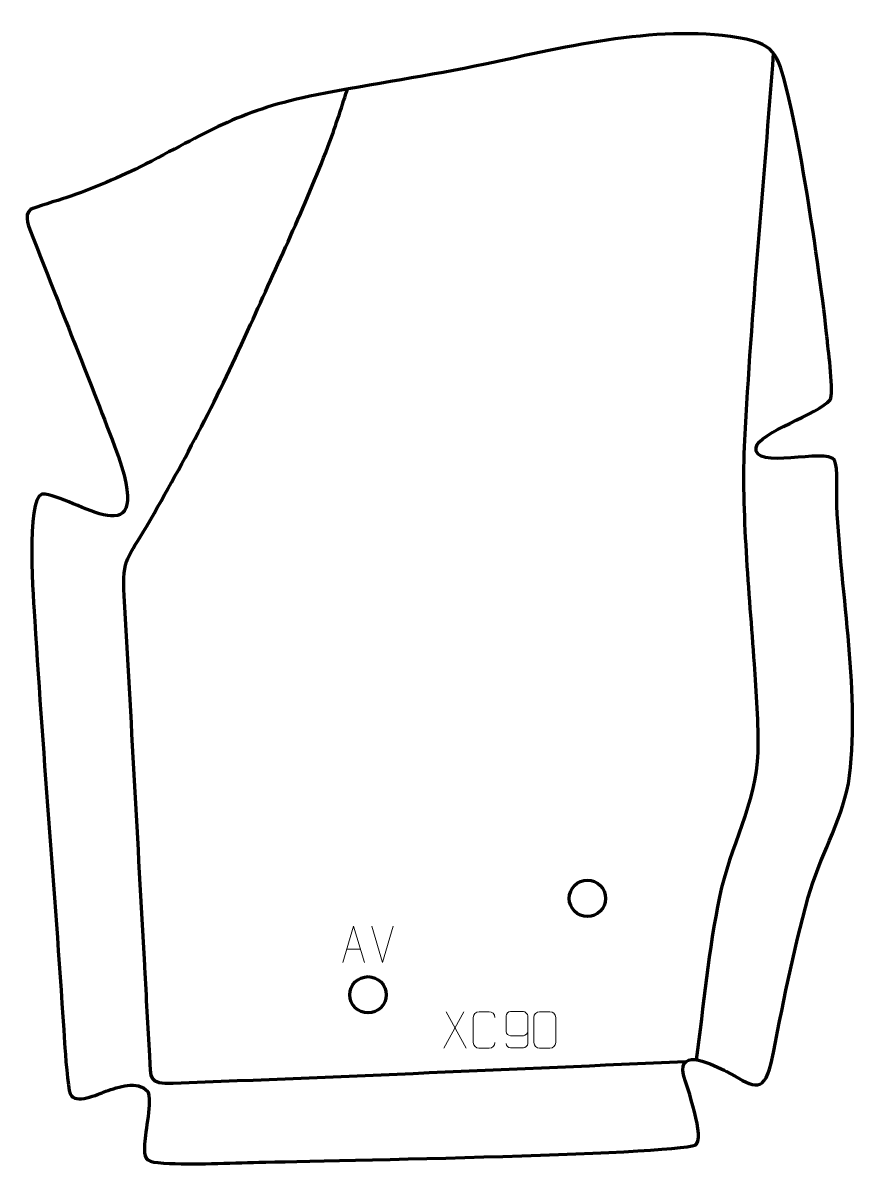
# Model space of a CAD drawing. Header units: millimetres. Extents: x -487 to 90, y 242 to 1028.
import ezdxf

# ---------------------------------------------------------------- set-up
doc = ezdxf.new("R2010")
doc.units = ezdxf.units.MM
doc.header["$MEASUREMENT"] = 0
doc.layers.add('layer 2', color=7, linetype='Continuous')
doc.layers.add('layer 3', color=7, linetype='Continuous')

msp = doc.modelspace()

# ---------------------------------------------------------------- linework, layer by layer
at = {"layer": 'layer 2', "color": 142, "lineweight": 200}
for centre in [(-98.1664, 425.4674), (-249.0672, 359.1451)]:
    msp.add_ellipse(centre, major_axis=(0, 12.5), ratio=1, dxfattribs=at)
at = {"layer": 'layer 2', "color": 142, "lineweight": 158}
for points, knots in [([(29.7094, 1006.891), (23.0738, 918.3414), (14.581, 829.2296), (9.8435, 740.631), (9.8435, 740.631), (7.3844, 690.5982), (13.1421, 636.9306), (16.4398, 586.7324), (16.4398, 586.7324), (17.6916, 567.677), (19.5211, 545.0062), (19.0663, 526.137), (19.0663, 526.137), (17.6037, 489.8367), (-0.0888, 461.538), (-7.3272, 426.4975), (-7.3272, 426.4975), (-14.7132, 390.742), (-18.3646, 351.1058), (-23.3791, 314.4885)], [0, 0, 0, 0, 0.16666667, 0.16666667, 0.16666667, 0.16666667, 0.33333333, 0.33333333, 0.33333333, 0.33333333, 0.5, 0.5, 0.5, 0.5, 0.66666667, 0.66666667, 0.66666667, 0.66666667, 1, 1, 1, 1]), ([(-30.7472, 313.0269), (-148.2012, 308.0595), (-265.7036, 302.581), (-383.1732, 298.1845), (-383.1732, 298.1845), (-400.1364, 297.5496), (-398.2154, 301.0422), (-399.2654, 317.1681), (-399.2654, 317.1681), (-400.587, 337.4663), (-401.4234, 357.7391), (-402.5639, 378.0395), (-402.5639, 378.0395), (-402.5639, 378.0395), (-402.6467, 379.5132), (-402.6467, 379.5132), (-402.6467, 379.5132), (-407.4492, 464.207), (-411.8542, 548.9218), (-416.9076, 633.6015), (-416.9076, 633.6015), (-418.3399, 659.883), (-413.7317, 659.8734), (-401.2039, 681.5424), (-401.2039, 681.5424), (-374.5859, 727.7032), (-351.6006, 771.3075), (-329.8811, 820.0315), (-329.8811, 820.0315), (-311.9853, 860.1477), (-292.2263, 901.4131), (-276.66, 942.3558), (-276.66, 942.3558), (-271.8043, 955.1275), (-267.7328, 968.2555), (-263.449, 981.2313), (-263.449, 981.2313), (-263.449, 981.2313), (-263.1585, 982.0848), (-263.1585, 982.0848)], [0, 0, 0, 0, 0.09090909, 0.09090909, 0.09090909, 0.09090909, 0.18181818, 0.18181818, 0.18181818, 0.18181818, 0.27272727, 0.27272727, 0.27272727, 0.27272727, 0.36363636, 0.36363636, 0.36363636, 0.36363636, 0.45454545, 0.45454545, 0.45454545, 0.45454545, 0.54545455, 0.54545455, 0.54545455, 0.54545455, 0.63636364, 0.63636364, 0.63636364, 0.63636364, 0.72727273, 0.72727273, 0.72727273, 0.72727273, 0.81818182, 0.81818182, 0.81818182, 0.81818182, 1, 1, 1, 1])]:
    msp.add_open_spline(points, degree=3, knots=knots, dxfattribs=at)
at = {"layer": 'layer 2', "color": 250, "lineweight": 9}
for points, knots in [([(-266.4918, 381.4046), (-266.4918, 381.4046), (-259.1208, 406.3581), (-259.1208, 406.3581), (-259.1208, 406.3581), (-259.1208, 406.3581), (-251.5509, 381.4046), (-251.5509, 381.4046)], [0, 0, 0, 0, 0.33333333, 0.33333333, 0.33333333, 0.33333333, 1, 1, 1, 1]), ([(-161.796, 326.3268), (-161.9358, 324.0034), (-163.613, 322.5238), (-165.7607, 322.513), (-165.7607, 322.513), (-168.0926, 322.5134), (-170.4245, 322.5134), (-172.756, 322.513), (-172.756, 322.513), (-174.681, 322.4076), (-176.6531, 324.2921), (-176.6419, 326.3094), (-176.6419, 326.3094), (-176.6415, 332.0795), (-176.6415, 337.8492), (-176.6419, 343.6185), (-176.6419, 343.6185), (-176.6377, 345.7566), (-174.891, 347.4758), (-172.7386, 347.4623), (-172.7386, 347.4623), (-170.4129, 347.4623), (-168.0868, 347.4623), (-165.7607, 347.4623), (-165.7607, 347.4623), (-163.8141, 347.4978), (-161.8227, 346.0063), (-161.796, 343.5687)], [0, 0, 0, 0, 0.125, 0.125, 0.125, 0.125, 0.25, 0.25, 0.25, 0.25, 0.375, 0.375, 0.375, 0.375, 0.5, 0.5, 0.5, 0.5, 0.625, 0.625, 0.625, 0.625, 0.75, 0.75, 0.75, 0.75, 1, 1, 1, 1]), ([(-154.0574, 325.6312), (-154.0333, 324.2917), (-152.6771, 322.6384), (-151.1052, 322.6728), (-151.1052, 322.6728), (-148.1204, 322.6731), (-145.1352, 322.6731), (-142.1498, 322.6728), (-142.1498, 322.6728), (-140.9307, 322.6578), (-139.2025, 324.0954), (-139.1975, 325.6312), (-139.1975, 325.6312), (-139.1978, 331.9916), (-139.1978, 338.3524), (-139.1975, 344.7132), (-139.1975, 344.7132), (-139.2022, 345.8761), (-140.9307, 347.6472), (-142.1498, 347.6716), (-142.1498, 347.6716), (-145.1352, 347.6713), (-148.1204, 347.6713), (-151.1052, 347.6716), (-151.1052, 347.6716), (-152.3833, 347.6278), (-154.053, 346.0133), (-154.0574, 344.7132), (-154.0574, 344.7132), (-154.0574, 341.1298), (-154.0574, 337.5468), (-154.0574, 333.964), (-154.0574, 333.964), (-154.0189, 332.4858), (-152.4362, 331.0529), (-151.1052, 331.055), (-151.1052, 331.055), (-148.1204, 331.0547), (-145.1352, 331.0547), (-142.1498, 331.055), (-142.1498, 331.055), (-140.8203, 331.05), (-139.1773, 332.5572), (-139.219, 333.9858)], [0, 0, 0, 0, 0.08333333, 0.08333333, 0.08333333, 0.08333333, 0.16666667, 0.16666667, 0.16666667, 0.16666667, 0.25, 0.25, 0.25, 0.25, 0.33333333, 0.33333333, 0.33333333, 0.33333333, 0.41666667, 0.41666667, 0.41666667, 0.41666667, 0.5, 0.5, 0.5, 0.5, 0.58333333, 0.58333333, 0.58333333, 0.58333333, 0.66666667, 0.66666667, 0.66666667, 0.66666667, 0.75, 0.75, 0.75, 0.75, 0.83333333, 0.83333333, 0.83333333, 0.83333333, 1, 1, 1, 1]), ([(-131.0387, 347.4684), (-128.6726, 347.4684), (-126.3061, 347.4684), (-123.9396, 347.4684), (-123.9396, 347.4684), (-121.9591, 347.504), (-119.9331, 346.0097), (-119.906, 343.5676), (-119.906, 343.5676), (-119.9064, 337.8102), (-119.9064, 332.0524), (-119.906, 326.2942), (-119.906, 326.2942), (-120.0481, 323.9666), (-121.7545, 322.4843), (-123.9396, 322.4735), (-123.9396, 322.4735), (-126.312, 322.4739), (-128.6844, 322.4739), (-131.0564, 322.4735), (-131.0564, 322.4735), (-133.0149, 322.3679), (-135.0213, 324.2558), (-135.0099, 326.2768), (-135.0099, 326.2768), (-135.0095, 332.0574), (-135.0095, 337.8377), (-135.0099, 343.6175), (-135.0099, 343.6175), (-135.0056, 345.7595), (-133.2285, 347.482), (-131.0387, 347.4684)], [0, 0, 0, 0, 0.11111111, 0.11111111, 0.11111111, 0.11111111, 0.22222222, 0.22222222, 0.22222222, 0.22222222, 0.33333333, 0.33333333, 0.33333333, 0.33333333, 0.44444444, 0.44444444, 0.44444444, 0.44444444, 0.55555556, 0.55555556, 0.55555556, 0.55555556, 0.66666667, 0.66666667, 0.66666667, 0.66666667, 0.77777778, 0.77777778, 0.77777778, 0.77777778, 1, 1, 1, 1])]:
    msp.add_open_spline(points, degree=3, knots=knots, dxfattribs=at)
for points in [[(-239.1323, 381.3973), (-239.1323, 381.3973), (-246.4541, 406.3509), (-246.4541, 406.3509)], [(-231.8104, 406.3509), (-231.8104, 406.3509), (-239.1322, 381.3973), (-239.1322, 381.3973)], [(-263.7692, 390.654), (-263.7692, 390.654), (-254.2735, 390.654), (-254.2735, 390.654)], [(-183.076, 347.4626), (-183.076, 347.4626), (-196.8166, 322.5668), (-196.8166, 322.5668)], [(-195.362, 347.4626), (-195.362, 347.4626), (-181.6214, 322.5091), (-181.6214, 322.5091)]]:
    msp.add_open_spline(points, degree=3, dxfattribs=at)
at = {"layer": 'layer 3', "color": 242, "lineweight": 158}
msp.add_open_spline([(-402.051, 930.3612), (-356.2365, 954.0827), (-336.914, 967.5115), (-284.3394, 978.1387), (-284.3394, 978.1387), (-245.652, 985.6851), (-207.1519, 991.0438), (-168.4078, 999.1972), (-168.4078, 999.1972), (-111.9116, 1011.3117), (-46.432, 1027.5976), (11.105, 1016.3456), (11.105, 1016.3456), (23.2655, 1013.7407), (28.9441, 1009.4034), (32.1026, 1003.1746), (32.1026, 1003.1746), (44.7697, 978.1948), (63.9772, 840.6815), (66.8751, 808.914), (66.8751, 808.914), (67.5074, 802.3475), (71.506, 772.3716), (68.8694, 768.445), (68.8694, 768.445), (61.1582, 758.5341), (19.4447, 745.8021), (17.855, 735.6367), (17.855, 735.6367), (15.3384, 719.544), (66.2936, 735.5882), (71.7154, 726.8468), (71.7154, 726.8468), (74.4114, 722.5001), (73.1373, 702.2012), (73.4332, 695.5265), (73.4332, 695.5265), (76.1457, 634.3336), (90.1407, 564.5924), (81.4454, 504.4112), (81.4454, 504.4112), (76.0239, 477.4764), (61.4012, 453.286), (53.7684, 426.4016), (53.7684, 426.4016), (43.297, 387.897), (35.8699, 351.1829), (28.3394, 312.1063), (28.3394, 312.1063), (22.3652, 288.7406), (14.3597, 297.6955), (-2.4654, 306.3458), (-2.4654, 306.3458), (-10.6008, 310.5284), (-36.1625, 323.9471), (-32.0756, 304.0546), (-32.0756, 304.0546), (-30.0531, 297.2363), (-16.6091, 259.1641), (-23.9812, 255.8611), (-23.9812, 255.8611), (-38.914, 249.1702), (-295.3117, 244.6312), (-327.941, 243.9099), (-327.941, 243.9099), (-348.763, 243.4035), (-373.0885, 242.0041), (-393.5634, 243.7189), (-393.5634, 243.7189), (-402.2824, 244.4491), (-403.3153, 246.9506), (-402.7955, 256.5038), (-402.7955, 256.5038), (-402.3262, 265.1311), (-397.673, 286.2704), (-400.6138, 292.7709), (-400.6138, 292.7709), (-408.0305, 300.7264), (-420.7019, 295.748), (-429.3917, 292.7893), (-429.3917, 292.7893), (-434.9723, 290.8892), (-450.5605, 283.3604), (-453.8656, 290.9649), (-453.8656, 290.9649), (-455.7713, 295.3495), (-457.3395, 319.0433), (-457.785, 325.9482), (-457.785, 325.9482), (-464.032, 422.7571), (-472.3589, 519.4152), (-478.3724, 616.2428), (-478.3724, 616.2428), (-479.1385, 628.1045), (-484.5795, 700.5879), (-473.4559, 703.5092), (-473.4559, 703.5092), (-451.2785, 703.2995), (-392.0922, 653.402), (-423.4492, 736.5429), (-423.4492, 736.5429), (-441.7964, 785.0577), (-461.358, 832.9669), (-480.0019, 881.3093), (-480.0019, 881.3093), (-481.7071, 885.7309), (-486.5251, 895.6764), (-481.1428, 899.1648), (-481.1428, 899.1648), (-478.4997, 900.8778), (-461.724, 905.5632), (-456.9998, 907.1993), (-456.9998, 907.1993), (-438.0221, 913.7717), (-420.011, 921.3754), (-402.051, 930.3612)], degree=3, knots=[0, 0, 0, 0, 0.03333333, 0.03333333, 0.03333333, 0.03333333, 0.06666667, 0.06666667, 0.06666667, 0.06666667, 0.1, 0.1, 0.1, 0.1, 0.13333333, 0.13333333, 0.13333333, 0.13333333, 0.16666667, 0.16666667, 0.16666667, 0.16666667, 0.2, 0.2, 0.2, 0.2, 0.23333333, 0.23333333, 0.23333333, 0.23333333, 0.26666667, 0.26666667, 0.26666667, 0.26666667, 0.3, 0.3, 0.3, 0.3, 0.33333333, 0.33333333, 0.33333333, 0.33333333, 0.36666667, 0.36666667, 0.36666667, 0.36666667, 0.4, 0.4, 0.4, 0.4, 0.43333333, 0.43333333, 0.43333333, 0.43333333, 0.46666667, 0.46666667, 0.46666667, 0.46666667, 0.5, 0.5, 0.5, 0.5, 0.53333333, 0.53333333, 0.53333333, 0.53333333, 0.56666667, 0.56666667, 0.56666667, 0.56666667, 0.6, 0.6, 0.6, 0.6, 0.63333333, 0.63333333, 0.63333333, 0.63333333, 0.66666667, 0.66666667, 0.66666667, 0.66666667, 0.7, 0.7, 0.7, 0.7, 0.73333333, 0.73333333, 0.73333333, 0.73333333, 0.76666667, 0.76666667, 0.76666667, 0.76666667, 0.8, 0.8, 0.8, 0.8, 0.83333333, 0.83333333, 0.83333333, 0.83333333, 0.86666667, 0.86666667, 0.86666667, 0.86666667, 0.9, 0.9, 0.9, 0.9, 0.93333333, 0.93333333, 0.93333333, 0.93333333, 1, 1, 1, 1], dxfattribs=at)

doc.saveas('drawing.dxf')
